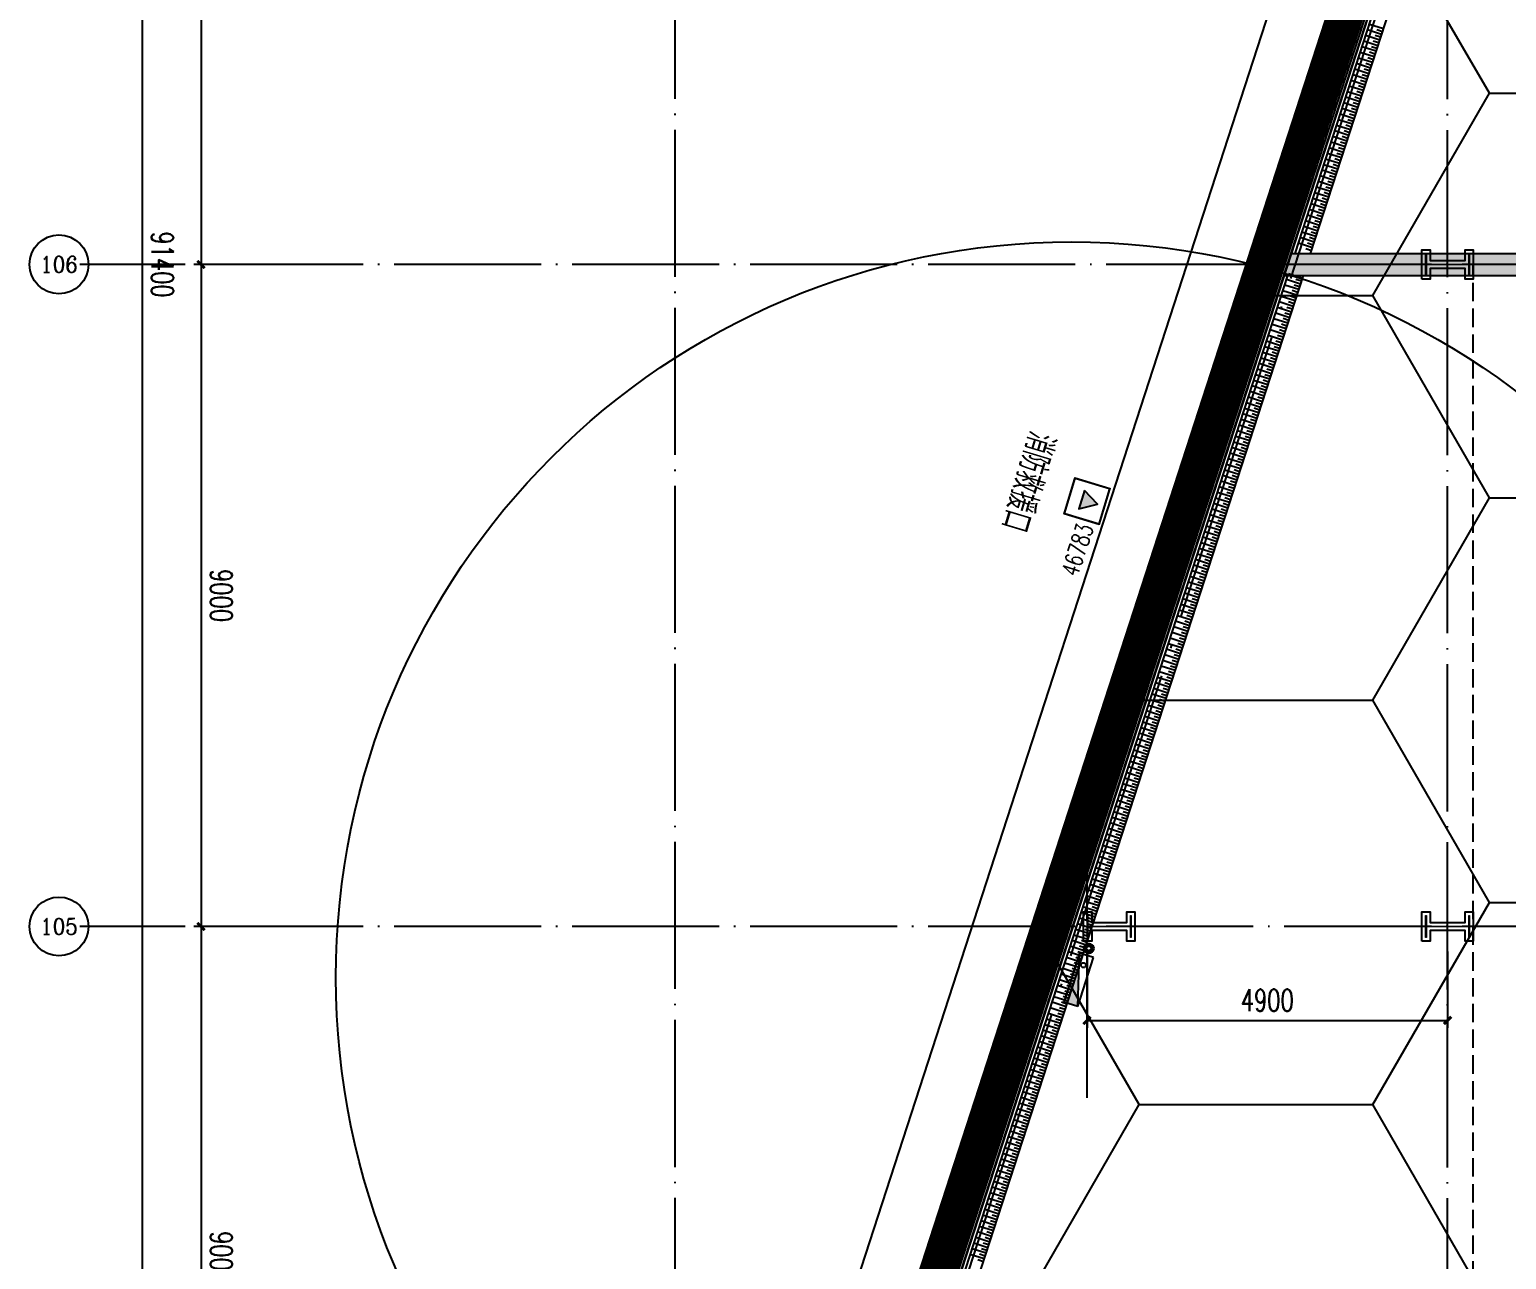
# Model space of a CAD drawing. Extents: x -821772 to -21949, y 506164 to 1049594.
# Drawn here: x -262730 to -242653, y 773294 to 790014 of the extents above; entities that cross this region are included whole.
import ezdxf
from ezdxf.enums import TextEntityAlignment as Align
from ezdxf.xclip import XClip

# ---------------------------------------------------------------- set-up
doc = ezdxf.new("R2010")
doc.units = 0
doc.header["$LTSCALE"] = 1000
doc.header["$MEASUREMENT"] = 0
doc.header["$XCLIPFRAME"] = 2
for name, pattern in [('10平面20250807_t3$0$DASH', [0.35, 0.25, -0.1]), ('10平面20250807_t3$0$DOTE', [2.42, 2, -0.2, 0.02, -0.2]), ('DASH', [0.35, 0.25, -0.1])]:
    doc.linetypes.add(name, pattern=pattern)
doc.layers.get('Defpoints').update_dxf_attribs({"color": 210})
for name, color, linetype, lineweight in [('1-防火分区线', 201, 'DASH', 50), ('10平面20250807_t3$0$LG-ZF消防', 1, 'Continuous', 60), ('10平面20250807_t3$0$S-col', 8, 'Continuous', 0)]:
    doc.layers.add(name, color=color, linetype=linetype, lineweight=lineweight)
for name, color, linetype in [('10平面20250807_t3$0$99平面图例外参$0$A-HATCH-2', 8, 'Continuous'), ('10平面20250807_t3$0$A-AXIS-D', 8, 'Continuous'), ('10平面20250807_t3$0$A-AXIS-DOTE', 8, '10平面20250807_t3$0$DOTE'), ('10平面20250807_t3$0$A-AXIS-DP', 8, 'Continuous'), ('10平面20250807_t3$0$A-HATCH-2', 8, 'Continuous'), ('10平面20250807_t3$0$A-LIN-V', 8, 'Continuous'), ('10平面20250807_t3$0$A-TEXT', 8, 'Continuous'), ('10平面20250807_t3$0$A-WINDOW', 8, 'Continuous'), ('10平面20250807_t3$0$AS-WALL', 8, 'Continuous'), ('10平面20250807_t3$0$AS-结构边线层', 8, 'Continuous'), ('10平面20250807_t3$0$DIM_SYMB', 8, 'Continuous'), ('10平面20250807_t3$0$PUB_HATCH', 8, 'Continuous'), ('10平面20250807_t3$0$PUB_TEXT', 8, 'Continuous'), ('10平面20250807_t3$0$RP-N2-01$0$$0$A-WIND-J', 8, 'Continuous'), ('10平面20250807_t3$0$RP-N2-01$0$A-WIND-J', 8, 'Continuous'), ('10平面20250807_t3$0$SB_ZF消火栓', 10, 'Continuous'), ('10平面20250807_t3$0$建-墙-幕', 8, 'Continuous'), ('PUB_HATCH', 8, 'Continuous')]:
    doc.layers.add(name, color=color, linetype=linetype)
doc.styles.add('10平面20250807_t3$0$_TCH_AXIS', font='COMPLEX', dxfattribs={"bigfont": 'GBCBIG'})
doc.styles.add('10平面20250807_t3$0$_TCH_DIM', font='SIMPLEX', dxfattribs={"bigfont": 'GBCBIG'})
doc.styles.add('10平面20250807_t3$0$_TCH_DIM_T3', font='SIMPLEX', dxfattribs={"width": 0.705882, "bigfont": 'GBCBIG'})
doc.dimstyles.new('10平面20250807_t3$0$_TCH_ARCH&&100', dxfattribs={"dimtxt": 297.5, "dimasz": 100, "dimexe": 100, "dimexo": 100, "dimgap": 126.25, "dimtad": 1, "dimdec": 0, "dimzin": 0, "dimdsep": 46, "dimtxsty": '10平面20250807_t3$0$_TCH_DIM_T3', "dimblk": '10平面20250807_t3$0$_ArchTick', "dimcen": 0.09, "dimclrt": 7, "dimazin": 2, "dimtfac": 1, "dimtdec": 0, "dimtix": 1, "dimtmove": 2, "dimatfit": 3, "dimfxl": 0, "dimtolj": 1, "dimtzin": 0, "dimarcsym": 0})
doc.dimstyles.new('10平面20250807_t3$0$_TCH_ARCH&&80', dxfattribs={"dimtxt": 238, "dimasz": 80, "dimexe": 80, "dimexo": 80, "dimgap": 101, "dimtad": 1, "dimdec": 0, "dimzin": 0, "dimdsep": 46, "dimtxsty": '10平面20250807_t3$0$_TCH_DIM_T3', "dimblk": '10平面20250807_t3$0$_ArchTick', "dimcen": 0.09, "dimclrt": 7, "dimazin": 2, "dimtfac": 1, "dimtdec": 0, "dimtix": 1, "dimtmove": 2, "dimatfit": 3, "dimfxl": 0, "dimtolj": 1, "dimtzin": 0, "dimarcsym": 0})

# ---------------------------------------------------------------- blocks, each defined once
blk = doc.blocks.new('10平面20250807_t3$0$_ArchTick')
at = {"color": 0, "linetype": 'ByBlock', "const_width": 0.4}
blk.add_lwpolyline([(-0.5, -0.5), (0.5, 0.5)], dxfattribs=at)
blk = doc.blocks.new('*D9882')
at = {"layer": '10平面20250807_t3$0$A-AXIS-D', "color": 0, "lineweight": -2}
for p, q in [((-38704, -27000), (-39762, -27000)), ((-39662, -27000), (-39662, -36000)), ((-38704, -36000), (-39762, -36000))]:
    blk.add_line(p, q, dxfattribs=at)
at = {"layer": 'Defpoints', "color": 0}
for p in [(-38604, -27000), (-39662, -36000), (-38604, -36000)]:
    blk.add_point(p, dxfattribs=at)
at = {"layer": '10平面20250807_t3$0$A-AXIS-D', "color": 0, "lineweight": -2, "xscale": 100, "yscale": 100, "zscale": 100}
for p, rotation in [((-39662, -27000), 90), ((-39662, -36000), 270)]:
    blk.add_blockref('10平面20250807_t3$0$_ArchTick', p, dxfattribs=dict(at, rotation=rotation))
at = {"layer": '10平面20250807_t3$0$A-AXIS-D', "color": 7, "insert": (-39387, -31500), "char_height": 297.5, "attachment_point": 5, "rotation": 270, "style": '10平面20250807_t3$0$_TCH_DIM_T3'}
blk.add_mtext('\\A1;9000', dxfattribs=at)
blk = doc.blocks.new('*D9883')
at = {"layer": '10平面20250807_t3$0$A-AXIS-D', "color": 0, "lineweight": -2}
for p, q in [((-38704, -18000), (-39762, -18000)), ((-39662, -18000), (-39662, -27000)), ((-38704, -27000), (-39762, -27000))]:
    blk.add_line(p, q, dxfattribs=at)
at = {"layer": 'Defpoints', "color": 0}
for p in [(-38604, -18000), (-39662, -27000), (-38604, -27000)]:
    blk.add_point(p, dxfattribs=at)
at = {"layer": '10平面20250807_t3$0$A-AXIS-D', "color": 0, "lineweight": -2, "xscale": 100, "yscale": 100, "zscale": 100}
for p, rotation in [((-39662, -18000), 90), ((-39662, -27000), 270)]:
    blk.add_blockref('10平面20250807_t3$0$_ArchTick', p, dxfattribs=dict(at, rotation=rotation))
at = {"layer": '10平面20250807_t3$0$A-AXIS-D', "color": 7, "insert": (-39387, -22500), "char_height": 297.5, "attachment_point": 5, "rotation": 270, "style": '10平面20250807_t3$0$_TCH_DIM_T3'}
blk.add_mtext('\\A1;9000', dxfattribs=at)
blk = doc.blocks.new('*D9884')
at = {"layer": '10平面20250807_t3$0$A-AXIS-D', "color": 0, "lineweight": -2}
for p, q in [((-38704, -9000), (-39762, -9000)), ((-39662, -9000), (-39662, -18000)), ((-38704, -18000), (-39762, -18000))]:
    blk.add_line(p, q, dxfattribs=at)
at = {"layer": 'Defpoints', "color": 0}
for p in [(-38604, -9000), (-39662, -18000), (-38604, -18000)]:
    blk.add_point(p, dxfattribs=at)
at = {"layer": '10平面20250807_t3$0$A-AXIS-D', "color": 0, "lineweight": -2, "xscale": 100, "yscale": 100, "zscale": 100}
for p, rotation in [((-39662, -9000), 90), ((-39662, -18000), 270)]:
    blk.add_blockref('10平面20250807_t3$0$_ArchTick', p, dxfattribs=dict(at, rotation=rotation))
at = {"layer": '10平面20250807_t3$0$A-AXIS-D', "color": 7, "insert": (-39387, -13500), "char_height": 297.5, "attachment_point": 5, "rotation": 270, "style": '10平面20250807_t3$0$_TCH_DIM_T3'}
blk.add_mtext('\\A1;9000', dxfattribs=at)
blk = doc.blocks.new('*D10007')
at = {"layer": '10平面20250807_t3$0$A-AXIS-D', "color": 0, "lineweight": -2}
for p, q in [((-38804, 27700), (-40562, 27700)), ((-40462, 27700), (-40462, -63700)), ((-38804, -63700), (-40562, -63700))]:
    blk.add_line(p, q, dxfattribs=at)
at = {"layer": 'Defpoints', "color": 0}
for p in [(-38704, 27700), (-40462, -63700), (-38704, -63700)]:
    blk.add_point(p, dxfattribs=at)
at = {"layer": '10平面20250807_t3$0$A-AXIS-D', "color": 0, "lineweight": -2, "xscale": 100, "yscale": 100, "zscale": 100}
for p, rotation in [((-40462, 27700), 90), ((-40462, -63700), 270)]:
    blk.add_blockref('10平面20250807_t3$0$_ArchTick', p, dxfattribs=dict(at, rotation=rotation))
at = {"layer": '10平面20250807_t3$0$A-AXIS-D', "color": 7, "insert": (-40187, -18000), "char_height": 297.5, "attachment_point": 5, "rotation": 270, "style": '10平面20250807_t3$0$_TCH_DIM_T3'}
blk.add_mtext('\\A1;91400', dxfattribs=at)
blk = doc.blocks.new('*D10122')
at = {"layer": '10平面20250807_t3$0$A-AXIS-D', "color": 0, "lineweight": -2}
for p, q in [((-27618, -27340), (-27618, -28377)), ((-22718, -27340), (-22718, -28377)), ((-27618, -28277), (-22718, -28277))]:
    blk.add_line(p, q, dxfattribs=at)
at = {"layer": 'Defpoints', "color": 0}
for p in [(-27618, -27240), (-22718, -27240), (-22718, -28277)]:
    blk.add_point(p, dxfattribs=at)
at = {"layer": '10平面20250807_t3$0$A-AXIS-D', "color": 0, "lineweight": -2, "xscale": 100, "yscale": 100, "zscale": 100, "rotation": 180}
blk.add_blockref('10平面20250807_t3$0$_ArchTick', (-27618, -28277), dxfattribs=at)
at = {"layer": '10平面20250807_t3$0$A-AXIS-D', "color": 0, "lineweight": -2, "xscale": 100, "yscale": 100, "zscale": 100}
blk.add_blockref('10平面20250807_t3$0$_ArchTick', (-22718, -28277), dxfattribs=at)
at = {"layer": '10平面20250807_t3$0$A-AXIS-D', "color": 7, "insert": (-25168, -28002), "char_height": 297.5, "attachment_point": 5, "style": '10平面20250807_t3$0$_TCH_DIM_T3'}
blk.add_mtext('\\A1;4900', dxfattribs=at)
blk = doc.blocks.new('10平面20250807_t3$0$43243')
at = {"layer": '10平面20250807_t3$0$AS-结构边线层'}
blk.add_lwpolyline([(-230898, 832220), (-254254, 760236), (-254254, 741420), (-248304, 741420), (-248304, 741670), (-246204, 741670), (-246204, 741420), (-231804, 741420), (-231804, 741670), (-229704, 741670), (-229704, 741420), (-228964, 741420), (-228964, 741250), (-222244, 741250), (-222244, 741420), (-215304, 741420), (-215304, 741670), (-213204, 741670), (-213204, 741420), (-212464, 741420), (-212464, 741250), (-205744, 741250)], dxfattribs=at)
blk = doc.blocks.new('10平面20250807_t3$0$_FZH')
at = {"layer": '10平面20250807_t3$0$A-HATCH-2'}
blk.add_lwpolyline([(-0.437, -0.25), (-0.437, 0.25), (-0.297, 0.25), (-0.297, 0.067), (0.298, 0.067), (0.298, 0.25), (0.438, 0.25), (0.438, -0.25), (0.298, -0.25), (0.298, -0.068), (-0.297, -0.068), (-0.297, -0.25)], close=True, dxfattribs=at)
at = {"layer": '10平面20250807_t3$0$S-col'}
blk.add_lwpolyline([(-0.375, -0.188), (-0.375, 0.187), (-0.36, 0.187), (-0.36, 0.005), (0.36, 0.005), (0.36, 0.187), (0.375, 0.187), (0.375, -0.188), (0.36, -0.188), (0.36, -0.005), (-0.36, -0.005), (-0.36, -0.188)], close=True, dxfattribs=at)
blk = doc.blocks.new('10平面20250807_t3$0$w4234324')
at = {"xscale": 800.0000000000005, "yscale": 800.0000000000005, "zscale": 800.0000000000005}
for p in [(-243454, 786820), (-248054, 777820), (-243454, 777820)]:
    blk.add_blockref('10平面20250807_t3$0$_FZH', p, dxfattribs=at)
blk = doc.blocks.new('10平面20250807_t3$0$3243243')
at = {"layer": '10平面20250807_t3$0$A-HATCH-2', "linetype": '10平面20250807_t3$0$DASH'}
blk.add_line((-243104.2, 741520), (-243104.2, 786820), dxfattribs=at)
blk = doc.blocks.new('10平面20250807_t3$0$RP-N2-01$0$$0$xfjy')
at = {"layer": '10平面20250807_t3$0$RP-N2-01$0$$0$A-WIND-J'}
h = blk.add_hatch(color=256, dxfattribs=at)
h.dxf.hatch_style = 1
h.paths.add_polyline_path([(1141876, -26214), (1142135, -26214), (1142005, -25989)])
at = {"layer": '10平面20250807_t3$0$RP-N2-01$0$$0$A-WIND-J', "const_width": 25}
blk.add_lwpolyline([(1141755, -25889), (1141755, -26389), (1142255, -26389), (1142255, -25889)], close=True, dxfattribs=at)
at = {"layer": '10平面20250807_t3$0$RP-N2-01$0$$0$A-WIND-J'}
for points in [[(1141755, -26389), (1142255, -26389), (1142255, -25889), (1141755, -25889)], [(1141876, -26214), (1142135, -26214), (1142005, -25989)]]:
    blk.add_lwpolyline(points, close=True, dxfattribs=at)
blk = doc.blocks.new('10平面20250807_t3$0$RP-N2-01$0$xfjy')
at = {"layer": '10平面20250807_t3$0$RP-N2-01$0$$0$A-WIND-J'}
blk.add_blockref('10平面20250807_t3$0$RP-N2-01$0$$0$xfjy', (0, 0), dxfattribs=at)
blk = doc.blocks.new('10平面20250807_t3$0$1232')
at = {"layer": '10平面20250807_t3$0$RP-N2-01$0$A-WIND-J', "rotation": 253.2410415830264}
blk.add_blockref('10平面20250807_t3$0$RP-N2-01$0$xfjy', (105966, 1869566, 0), dxfattribs=at)
at = {"layer": '10平面20250807_t3$0$A-TEXT', "style": '10平面20250807_t3$0$_TCH_DIM'}
blk.add_text('消防救援口', height=384.1, rotation=253.241, dxfattribs=at).set_placement((-249140, 784581, 0))
blk = doc.blocks.new('10平面20250807_t3$0$99平面图例外参$0$$LinePat$填挖边坡')
at = {"color": 0}
for p, q in [((0, 0), (0, -1500)), ((300, 0), (300, -600))]:
    blk.add_line(p, q, dxfattribs=at)
at = {"layer": 'Defpoints', "color": 0}
blk.add_point((600, 0), dxfattribs=at)
blk = doc.blocks.new('10平面20250807_t3$0$34242343243')
at = {"layer": '10平面20250807_t3$0$A-LIN-V'}
for p, q in [((-245527, 786970), (-239761, 804742)), ((-245317, 786970), (-239571, 804680)), ((-254054, 760690), (-245625, 786670)), ((-253854, 760659), (-245414, 786670))]:
    blk.add_line(p, q, dxfattribs=at)
at = {"layer": '10平面20250807_t3$0$99平面图例外参$0$A-HATCH-2', "color": 203, "yscale": 0.1333333333333333, "zscale": 0.1333333333333333, "rotation": 252.0237134181383}
for p, xscale in [((-244326, 790023), 0.1337555067000686), ((-244401, 789794), 0.1337555067000686), ((-244376, 789871), 0.1337555067000686), ((-244351, 789947), 0.1337555067000686), ((-244475, 789565), 0.1337555067000686), ((-244450, 789642), 0.1337555067000686), ((-244425, 789718), 0.1337555067000686), ((-244525, 789413), 0.1337555067000686), ((-244500, 789489), 0.1337555067000686), ((-244599, 789184), 0.1337555067000686), ((-244574, 789260), 0.1337555067000686), ((-244549, 789336), 0.1337555067000686), ((-244673, 788955), 0.1337555067000686), ((-244648, 789031), 0.1337555067000686), ((-244624, 789107), 0.1337555067000686), ((-244723, 788802), 0.1337555067000686), ((-244698, 788878), 0.1337555067000686), ((-244797, 788573), 0.1337555067000686), ((-244772, 788649), 0.1337555067000686), ((-244747, 788726), 0.1337555067000686), ((-244847, 788420), 0.1337555067000686), ((-244822, 788497), 0.1337555067000686), ((-244921, 788191), 0.1337555067000686), ((-244896, 788268), 0.1337555067000686), ((-244871, 788344), 0.1337555067000686), ((-244995, 787962), 0.1337555067000686), ((-244970, 788039), 0.1337555067000686), ((-244946, 788115), 0.1337555067000686), ((-245045, 787810), 0.1337555067000686), ((-245020, 787886), 0.1337555067000686), ((-245119, 787581), 0.1337555067000686), ((-245094, 787657), 0.1337555067000686), ((-245069, 787733), 0.1337555067000686), ((-245193, 787352), 0.1337555067000686), ((-245169, 787428), 0.1337555067000686), ((-245144, 787504), 0.1337555067000686), ((-245243, 787199), 0.1337555067000686), ((-245218, 787275), 0.1337555067000686), ((-245292, 787046), 0.1337555067000686), ((-245268, 787123), 0.1337555067000686), ((-245452, 786554), 0.1334514799811418), ((-245427, 786630), 0.1334514799811418), ((-245502, 786401), 0.1334514799811418), ((-245477, 786478), 0.1334514799811418), ((-245576, 786173), 0.1334514799811418), ((-245551, 786249), 0.1334514799811418), ((-245526, 786325), 0.1334514799811418), ((-245650, 785944), 0.1334514799811418), ((-245625, 786021), 0.1334514799811418), ((-245600, 786097), 0.1334514799811418), ((-245699, 785792), 0.1334514799811418), ((-245675, 785868), 0.1334514799811418), ((-245773, 785564), 0.1334514799811418), ((-245749, 785640), 0.1334514799811418), ((-245724, 785716), 0.1334514799811418), ((-245823, 785411), 0.1334514799811418), ((-245798, 785487), 0.1334514799811418), ((-245897, 785183), 0.1334514799811418), ((-245872, 785259), 0.1334514799811418), ((-245848, 785335), 0.1334514799811418), ((-245971, 784954), 0.1334514799811418), ((-245946, 785030), 0.1334514799811418), ((-245922, 785107), 0.1334514799811418), ((-246021, 784802), 0.1334514799811418), ((-245996, 784878), 0.1334514799811418), ((-246095, 784574), 0.1334514799811418), ((-246070, 784650), 0.1334514799811418), ((-246045, 784726), 0.1334514799811418), ((-246169, 784345), 0.1334514799811418), ((-246144, 784421), 0.1334514799811418), ((-246119, 784497), 0.1334514799811418), ((-246218, 784193), 0.1334514799811418), ((-246194, 784269), 0.1334514799811418), ((-246292, 783964), 0.1334514799811418), ((-246268, 784040), 0.1334514799811418), ((-246243, 784117), 0.1334514799811418), ((-246367, 783736), 0.1334514799811418), ((-246342, 783812), 0.1334514799811418), ((-246317, 783888), 0.1334514799811418), ((-246416, 783583), 0.1334514799811418), ((-246391, 783660), 0.1334514799811418), ((-246490, 783355), 0.1334514799811418), ((-246465, 783431), 0.1334514799811418), ((-246441, 783507), 0.1334514799811418), ((-246540, 783203), 0.1334514799811418), ((-246515, 783279), 0.1334514799811418), ((-246614, 782974), 0.1334514799811418), ((-246589, 783050), 0.1334514799811418), ((-246564, 783126), 0.1334514799811418), ((-246688, 782746), 0.1334514799811418), ((-246663, 782822), 0.1334514799811418), ((-246638, 782898), 0.1334514799811418), ((-246737, 782593), 0.1334514799811418), ((-246712, 782669), 0.1334514799811418), ((-246811, 782365), 0.1334514799811418), ((-246787, 782441), 0.1334514799811418), ((-246762, 782517), 0.1334514799811418), ((-246885, 782136), 0.1334514799811418), ((-246861, 782212), 0.1334514799811418), ((-246836, 782289), 0.1334514799811418), ((-246935, 781984), 0.1334514799811418), ((-246910, 782060), 0.1334514799811418), ((-247009, 781755), 0.1334514799811418), ((-246984, 781832), 0.1334514799811418), ((-246960, 781908), 0.1334514799811418), ((-247083, 781527), 0.1334514799811418), ((-247058, 781603), 0.1334514799811418), ((-247034, 781679), 0.1334514799811418), ((-247133, 781375), 0.1334514799811418), ((-247108, 781451), 0.1334514799811418), ((-247207, 781146), 0.1334514799811418), ((-247182, 781222), 0.1334514799811418), ((-247157, 781299), 0.1334514799811418), ((-247256, 780994), 0.1334514799811418), ((-247231, 781070), 0.1334514799811418), ((-247330, 780765), 0.1334514799811418), ((-247306, 780842), 0.1334514799811418), ((-247281, 780918), 0.1334514799811418), ((-247404, 780537), 0.1334514799811418), ((-247380, 780613), 0.1334514799811418), ((-247355, 780689), 0.1334514799811418), ((-247454, 780385), 0.1334514799811418), ((-247429, 780461), 0.1334514799811418), ((-247528, 780156), 0.1334514799811418), ((-247503, 780232), 0.1334514799811418), ((-247479, 780308), 0.1334514799811418), ((-247602, 779928), 0.1334514799811418), ((-247577, 780004), 0.1334514799811418), ((-247553, 780080), 0.1334514799811418), ((-247652, 779775), 0.1334514799811418), ((-247627, 779851), 0.1334514799811418), ((-247726, 779547), 0.1334514799811418), ((-247701, 779623), 0.1334514799811418), ((-247676, 779699), 0.1334514799811418), ((-247800, 779318), 0.1334514799811418), ((-247775, 779394), 0.1334514799811418), ((-247750, 779471), 0.1334514799811418), ((-247849, 779166), 0.1334514799811418), ((-247825, 779242), 0.1334514799811418), ((-247923, 778937), 0.1334514799811418), ((-247899, 779014), 0.1334514799811418), ((-247874, 779090), 0.1334514799811418), ((-247973, 778785), 0.1334514799811418), ((-247948, 778861), 0.1334514799811418), ((-248047, 778557), 0.1334514799811418), ((-248022, 778633), 0.1334514799811418), ((-247998, 778709), 0.1334514799811418), ((-248121, 778328), 0.1334514799811418), ((-248096, 778404), 0.1334514799811418), ((-248072, 778481), 0.1334514799811418), ((-248170, 778176), 0.1334514799811418), ((-248146, 778252), 0.1334514799811418), ((-248245, 777947), 0.1334514799811418), ((-248220, 778024), 0.1334514799811418), ((-248195, 778100), 0.1334514799811418), ((-248319, 777719), 0.1334514799811418), ((-248294, 777795), 0.1334514799811418), ((-248269, 777871), 0.1334514799811418), ((-248368, 777567), 0.1334514799811418), ((-248343, 777643), 0.1334514799811418), ((-248442, 777338), 0.1334514799811418), ((-248418, 777414), 0.1334514799811418), ((-248393, 777490), 0.1334514799811418), ((-248516, 777110), 0.1334514799811418), ((-248492, 777186), 0.1334514799811418), ((-248467, 777262), 0.1334514799811418), ((-248566, 776957), 0.1334514799811418), ((-248541, 777033), 0.1334514799811418), ((-248640, 776729), 0.1334514799811418), ((-248615, 776805), 0.1334514799811418), ((-248591, 776881), 0.1334514799811418), ((-248689, 776576), 0.1334514799811418), ((-248665, 776653), 0.1334514799811418), ((-248764, 776348), 0.1334514799811418), ((-248739, 776424), 0.1334514799811418), ((-248714, 776500), 0.1334514799811418), ((-248838, 776119), 0.1334514799811418), ((-248813, 776196), 0.1334514799811418), ((-248788, 776272), 0.1334514799811418), ((-248887, 775967), 0.1334514799811418), ((-248862, 776043), 0.1334514799811418), ((-248961, 775739), 0.1334514799811418), ((-248937, 775815), 0.1334514799811418), ((-248912, 775891), 0.1334514799811418), ((-249035, 775510), 0.1334514799811418), ((-249011, 775586), 0.1334514799811418), ((-248986, 775663), 0.1334514799811418), ((-249085, 775358), 0.1334514799811418), ((-249060, 775434), 0.1334514799811418), ((-249159, 775129), 0.1334514799811418), ((-249134, 775206), 0.1334514799811418), ((-249110, 775282), 0.1334514799811418), ((-249233, 774901), 0.1334514799811418), ((-249208, 774977), 0.1334514799811418), ((-249184, 775053), 0.1334514799811418), ((-249283, 774749), 0.1334514799811418), ((-249258, 774825), 0.1334514799811418), ((-249357, 774520), 0.1334514799811418), ((-249332, 774596), 0.1334514799811418), ((-249307, 774672), 0.1334514799811418), ((-249406, 774368), 0.1334514799811418), ((-249381, 774444), 0.1334514799811418), ((-249480, 774139), 0.1334514799811418), ((-249455, 774215), 0.1334514799811418), ((-249431, 774292), 0.1334514799811418), ((-249554, 773911), 0.1334514799811418), ((-249530, 773987), 0.1334514799811418), ((-249505, 774063), 0.1334514799811418), ((-249604, 773758), 0.1334514799811418), ((-249579, 773835), 0.1334514799811418), ((-249678, 773530), 0.1334514799811418), ((-249653, 773606), 0.1334514799811418), ((-249628, 773682), 0.1334514799811418), ((-249752, 773301), 0.1334514799811418), ((-249727, 773378), 0.1334514799811418), ((-249703, 773454), 0.1334514799811418)]:
    blk.add_blockref('10平面20250807_t3$0$99平面图例外参$0$$LinePat$填挖边坡', p, dxfattribs=dict(at, xscale=xscale))
blk = doc.blocks.new('10平面20250807_t3$0$A$C5D961328')
at = {"layer": '10平面20250807_t3$0$SB_ZF消火栓'}
blk.add_hatch(color=256, dxfattribs=at).paths.add_polyline_path([(0, 40), (700, 40), (700, 240)])
at = {"layer": '10平面20250807_t3$0$A-LIN-V', "ltscale": 500}
blk.add_circle((350, 40), 10001, dxfattribs=at)
at = {"layer": '10平面20250807_t3$0$SB_ZF消火栓'}
for p, q in [((700, 240), (0, 240)), ((0, 240), (0, 40)), ((700, 240), (0, 40)), ((700, 240), (700, 40)), ((0, 40), (700, 40))]:
    blk.add_line(p, q, dxfattribs=at)
at = {"layer": '10平面20250807_t3$0$SB_ZF消火栓', "color": 1}
blk.add_circle((140, 140), 32.5, dxfattribs=at)
blk = doc.blocks.new('10平面20250807_t3$0$43242343')
at = {"layer": '10平面20250807_t3$0$LG-ZF消防', "linetype": 'Continuous'}
blk.add_circle((-248330, 777523), 50, dxfattribs=at)
blk = doc.blocks.new('10平面20250807_t3$0$234243242332')
at = {"layer": '10平面20250807_t3$0$LG-ZF消防', "linetype": 'Continuous'}
blk.add_blockref('10平面20250807_t3$0$43242343', (0, 0), dxfattribs=at)
at = {"layer": '10平面20250807_t3$0$SB_ZF消火栓', "rotation": 252.0237134181472}
blk.add_blockref('10平面20250807_t3$0$A$C5D961328', (-248494, 777471), dxfattribs=at)
blk = doc.blocks.new('*D12375')
at = {"layer": '10平面20250807_t3$0$A-AXIS-DP', "color": 0, "lineweight": -2}
for p, q in [((-255496, 760622), (-241058, 805122)), ((-239992, 804776), (-241134, 805146)), ((-254430, 760276), (-255572, 760647))]:
    blk.add_line(p, q, dxfattribs=at)
at = {"layer": 'Defpoints', "color": 0}
for p in [(-241058, 805122), (-239916, 804751), (-254354, 760252)]:
    blk.add_point(p, dxfattribs=at)
at = {"layer": '10平面20250807_t3$0$A-AXIS-DP', "color": 0, "lineweight": -2, "xscale": 80, "yscale": 80, "zscale": 80}
for p, rotation in [((-241058, 805122), 72.02371341813644), ((-255496, 760622), 252.0237134181364)]:
    blk.add_blockref('10平面20250807_t3$0$_ArchTick', p, dxfattribs=dict(at, rotation=rotation))
at = {"layer": '10平面20250807_t3$0$A-AXIS-DP', "color": 7, "insert": (-248486, 782940), "char_height": 238, "attachment_point": 5, "rotation": 72.0237, "style": '10平面20250807_t3$0$_TCH_DIM_T3'}
blk.add_mtext('\\A1;46783', dxfattribs=at)
blk = doc.blocks.new('10平面20250807_t3$0$dote')
at = {"layer": '10平面20250807_t3$0$A-AXIS-D'}
for centre in [(-41593.5, -17998.9), (-41593.5, -26998.9)]:
    blk.add_circle(centre, 400, dxfattribs=at)
at = {"layer": '10平面20250807_t3$0$A-AXIS-DOTE'}
for p, q in [((-33217.8, -68988.9), (-33217.8, 36667.3)), ((-22717.8, -68994), (-22717.8, 36662.3)), ((76282.2, -18000), (-41310, -18000)), ((-27617.8, -29330), (-27617.8, -25540)), ((76282.2, -27000), (-41310, -27000))]:
    blk.add_line(p, q, dxfattribs=at)
at = {"layer": '10平面20250807_t3$0$A-AXIS-DOTE', "ltscale": 2}
blk.add_lwpolyline([(-35305.3, -50417.4), (-8818.8, 31214.7)], dxfattribs=at)
at = {"layer": '10平面20250807_t3$0$PUB_TEXT', "style": '10平面20250807_t3$0$_TCH_AXIS'}
for s, p, p2 in [('106', (-41850.9, -18109.2), (-41336.2, -18109.2)), ('105', (-41850.9, -27109.2), (-41336.2, -27109.2))]:
    blk.add_text(s, height=220.59, dxfattribs=at).set_placement(p, p2, align=Align.FIT)
at = {"layer": '10平面20250807_t3$0$A-AXIS-D'}
for base, p1, p2, picture, middle in [((-40461.9, -63700), (-38703.6, 27700), (-38703.6, -63700), '*D10007', (-40186.9, -18000)), ((-39661.9, -18000), (-38603.6, -9000), (-38603.6, -18000), '*D9884', (-39386.9, -13500)), ((-39661.9, -27000), (-38603.6, -18000), (-38603.6, -27000), '*D9883', (-39386.9, -22500)), ((-39661.9, -36000), (-38603.6, -27000), (-38603.6, -36000), '*D9882', (-39386.9, -31500))]:
    dim = blk.add_linear_dim(base=base, p1=p1, p2=p2, angle=270, dimstyle='10平面20250807_t3$0$_TCH_ARCH&&100', override={"dimgap": 0}, dxfattribs=at)
    dim.commit()
    dim.dimension.update_dxf_attribs({"geometry": picture, "text_midpoint": middle, "dimtype": 129, "text_rotation": 270})
dim = blk.add_linear_dim(base=(-22717.8, -28277.5), p1=(-27617.8, -27240), p2=(-22717.8, -27240), angle=0, dimstyle='10平面20250807_t3$0$_TCH_ARCH&&100', override={"dimgap": 0}, dxfattribs=at)
dim.commit()
dim.dimension.update_dxf_attribs({"geometry": '*D10122', "text_midpoint": (-25167.8, -28002.5), "dimtype": 129})
blk = doc.blocks.new('10平面20250807_t3')
at = {"layer": '10平面20250807_t3$0$PUB_HATCH'}
h = blk.add_hatch(dxfattribs=at)
h.set_pattern_fill('石膏板', color=256, scale=30, style=0)
h.set_pattern_definition([(45, (25.49, 21.51), (-75.000002, 75.000002), [24, -82.06602]), (135, (192.46, 21.51), (-75.000002, -75.000002), [24, -82.06602])])
h.paths.add_polyline_path([(-245580, 786970), (-245677.3, 786670), (-227254.2, 786670), (-227254.2, 786970)])
at = {"layer": '10平面20250807_t3$0$A-LIN-V'}
blk.add_lwpolyline([(-254554.2, 757820), (-254554.2, 760283.3), (-235630.1, 818607.8), (-235344.7, 818515.3)], dxfattribs=at)
at = {"layer": '10平面20250807_t3$0$AS-WALL'}
for p, q in [((-245580, 786970), (-227254.2, 786970)), ((-245677.3, 786670), (-227254.2, 786670))]:
    blk.add_line(p, q, dxfattribs=at)
at = {"layer": '10平面20250807_t3$0$建-墙-幕'}
for p, q in [((-234822.6, 820448.5), (-245728.7, 786835.4)), ((-245697, 786825.1), (-234790.9, 820438.2)), ((-245665.3, 786814.9), (-234759.2, 820427.9)), ((-245633.6, 786804.6), (-234727.5, 820417.6)), ((-254354.2, 760251.6), (-245728.7, 786835.4)), ((-254320.9, 760246.4), (-245697, 786825.1)), ((-254287.5, 760241.1), (-245665.3, 786814.9)), ((-254254.2, 760235.8), (-245633.6, 786804.6))]:
    blk.add_line(p, q, dxfattribs=at)
blk.add_blockref('10平面20250807_t3$0$1232', (0, 0))
at = {"layer": '10平面20250807_t3$0$A-AXIS-DP'}
blk.add_blockref('10平面20250807_t3$0$3243243', (0, 0), dxfattribs=at)
at = {"layer": '10平面20250807_t3$0$A-WINDOW'}
for name in ['10平面20250807_t3$0$43243', '10平面20250807_t3$0$w4234324']:
    blk.add_blockref(name, (0, 0), dxfattribs=at)
at = {"layer": '10平面20250807_t3$0$AS-WALL'}
blk.add_blockref('10平面20250807_t3$0$dote', (-220736.4, 804820), dxfattribs=at)
at = {"layer": '10平面20250807_t3$0$DIM_SYMB'}
blk.add_blockref('10平面20250807_t3$0$34242343243', (0, 0), dxfattribs=at)
at = {"layer": '10平面20250807_t3$0$SB_ZF消火栓', "linetype": 'Continuous'}
blk.add_blockref('10平面20250807_t3$0$234243242332', (0, 0), dxfattribs=at)
at = {"layer": '10平面20250807_t3$0$A-AXIS-DP'}
dim = blk.add_aligned_dim(p1=(-254354.2, 760251.6), p2=(-239915.8, 804751.1), distance=1200.3, dimstyle='10平面20250807_t3$0$_TCH_ARCH&&80', dxfattribs=at)
dim.commit()
dim.dimension.update_dxf_attribs({"geometry": '*D12375', "text_midpoint": (-248486, 782939.7)})

msp = doc.modelspace()

# ---------------------------------------------------------------- block references
at = {"ltscale": 100}
ref = msp.add_blockref('10平面20250807_t3', (0, 0), dxfattribs=at)
XClip(ref).set_block_clipping_path([(-386212.6353242097, 506163.79756496), (-21948.7593967821, 884998.2285294847)])

# ---------------------------------------------------------------- next in the draw order: hatches: boundary and pattern name
at = {"layer": 'PUB_HATCH', "ltscale": 5000}
h = msp.add_hatch(dxfattribs=at)
h.set_pattern_fill('HONEY', color=8, scale=2000)
h.set_pattern_definition([(0, (0, 0), (4762.5, 2749.63), [3175, -6350]), (120, (0, 0), (-4762.499, 2749.631), [3175, -6350]), (60, (0, 0), (0.0006, 5499.261), [-6350, 3175])])
h.paths.add_polyline_path([(-148304.2, 741220), (-148304.2, 741720), (-149704.2, 741720), (-149704.2, 741220), (-164804.2, 741220), (-164804.2, 741720), (-166204.2, 741720), (-166204.2, 741220), (-181304.2, 741220), (-181304.2, 741720), (-182704.2, 741720), (-182704.2, 741220), (-197804.2, 741220), (-197804.2, 741720), (-199204.2, 741720), (-199204.2, 741220), (-214304.2, 741220), (-214304.2, 741720), (-215704.2, 741720), (-215704.2, 741220), (-254554.2, 741220), (-254554.2, 760283.3), (-231116.1, 832520), (-215704.2, 832520), (-215704.2, 832020), (-214304.2, 832020), (-214304.2, 832520), (-182704.2, 832520), (-182704.2, 832020), (-181304.2, 832020), (-181304.2, 832520), (-157104.2, 832520), (-157104.2, 832020), (-155704.2, 832020), (-155704.2, 832520), (-143954.2, 832520), (-143954.2, 741220)])

# ---------------------------------------------------------------- next in the draw order: linework, layer by layer
at = {"layer": '1-防火分区线', "color": 1, "linetype": 'DASH', "ltscale": 5, "const_width": 500}
msp.add_lwpolyline([(-199204.2, 741220), (-214304.2, 741220), (-214304.2, 741720), (-215704.2, 741720), (-215704.2, 741220), (-254554.2, 741220), (-254554.2, 760283.3), (-231116.1, 832520), (-231116.1, 832520), (-215704.2, 832520), (-215704.2, 832020), (-214304.2, 832020), (-214304.2, 832520), (-182704.2, 832520)], dxfattribs=at)

doc.saveas('drawing.dxf')
